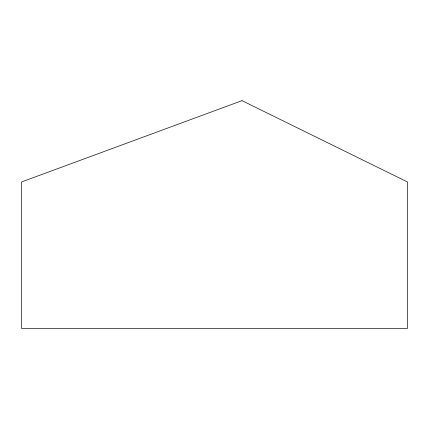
<?xml version="1.0" encoding="UTF-8"?>
<svg xmlns="http://www.w3.org/2000/svg" width="429" height="429" viewBox="0 0 429 429"><rect width="100%" height="100%" fill="white"/><g stroke="black" fill="none" stroke-linecap="round" stroke-linejoin="round"><path stroke-width="0.64" d="M241.988 100.659L21.45 182.009L21.45 328.341L407.55 328.341L407.55 182.009L241.988 100.659"/></g></svg>
